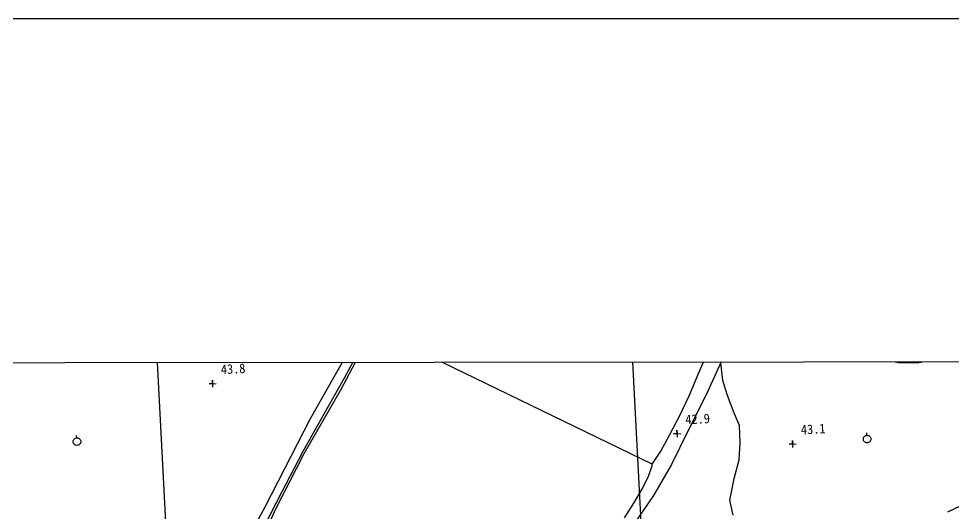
# Model space of a CAD drawing. Header units: millimetres. Extents: x 3302 to 4098, y 1103 to 1810.
# Drawn here: x 3687.1 to 3884, y 1514.7 to 1619.1 of the extents above; entities that cross this region are included whole.
import ezdxf
from ezdxf.xclip import XClip

# ---------------------------------------------------------------- set-up
doc = ezdxf.new("R2010")
doc.units = ezdxf.units.MM
doc.header["$LTSCALE"] = 10
doc.header["$MEASUREMENT"] = 0
doc.header["$XCLIPFRAME"] = 2
doc.layers.add('TX-PAPR', color=2, linetype='Continuous', plot=False)
doc.layers.add('TZ-BASE', color=253, linetype='Continuous')
doc.styles.add('GUL', font='GulimChe.ttf')

# ---------------------------------------------------------------- blocks, each defined once
blk = doc.blocks.new('JD-FHF78DGH')
at = {"layer": 'TZ-BASE'}
for p, q in [((326.94, 141.99), (345.53, -207.87)), ((427.08, 141.98), (445.67, -207.88)), ((699.47, 105.1), (-0.06, 67.93)), ((374.69, 84.52, 44.32), (362.75, 63.46, 44.32)), ((376.53, 84.39, 43), (369.91, 71.98, 43)), ((369.18, 69.55, 44.32), (375.61, 81.49, 44.32)), ((434.89, 53.82, 43.55), (376.08, 82.34, 43.55)), ((444.51, 73.01, 43.82), (446.36, 77.2, 43.82)), ((449.24, 75.21, 43), (449.88, 77.65, 43)), ((449.44, 75.65, 44.27), (446.09, 68.38, 44.27)), ((449.68, 71.48, 43), (449.24, 75.21, 43)), ((481.91, 76.07, 44.21), (486.63, 75.34, 44.21)), ((486.63, 75.34, 44.21), (490.6, 75.24, 44.21)), ((490.6, 75.24, 44.21), (495.25, 76.1, 44.21)), ((442.58, 68.25, 43.82), (444.51, 73.01, 43.82)), ((341.43, 70.81, 43.8), (342.93, 70.89, 43.8)), ((342.22, 70.1, 43.8), (342.14, 71.6, 43.8)), ((342.14, 71.6, 43.8), (342.18, 70.85, 43.8)), ((369.91, 71.98, 43), (365.58, 64.38, 43)), ((450.6, 68.55, 43), (449.68, 71.48, 43)), ((342.18, 70.85, 43.8), (341.43, 70.81, 43.8)), ((361.47, 56.09, 44.32), (369.18, 69.55, 44.32)), ((440.54, 63.99, 43.82), (442.58, 68.25, 43.82)), ((446.09, 68.38, 44.27), (442.27, 60.83, 44.27)), ((451.89, 64.96, 43), (450.6, 68.55, 43)), ((362.75, 63.46, 44.32), (353.2, 44.77, 44.32)), ((365.58, 64.38, 43), (361.16, 56.56, 43)), ((438.53, 60.15, 43.82), (440.54, 63.99, 43.82)), ((453.18, 62.03, 43), (451.89, 64.96, 43)), ((453.31, 58.39, 43), (453.18, 62.03, 43)), ((313.56, 59.38, 42.31), (313.51, 59.9, 42.31)), ((436.59, 56.64, 43.82), (438.53, 60.15, 43.82)), ((442.27, 60.83, 44.27), (438.86, 53.78, 44.27)), ((439.29, 60.24, 42.94), (440.78, 60.32, 42.94)), ((440.04, 60.28, 42.94), (439.29, 60.24, 42.94)), ((440.08, 59.53, 42.94), (440, 61.03, 42.94)), ((440, 61.03, 42.94), (440.04, 60.28, 42.94)), ((480.02, 59.93, 43.65), (479.97, 60.45, 43.65)), ((453.09, 54.77, 43), (453.31, 58.39, 43)), ((463.64, 58.1, 43.07), (465.14, 58.18, 43.07)), ((464.39, 58.14, 43.07), (463.64, 58.1, 43.07)), ((464.43, 57.4, 43.07), (464.35, 58.89, 43.07)), ((464.35, 58.89, 43.07), (464.39, 58.14, 43.07)), ((355.32, 44.17, 44.32), (361.47, 56.09, 44.32)), ((361.16, 56.56, 43), (356.66, 47.9, 43)), ((434.92, 54.07, 43.82), (436.59, 56.64, 43.82)), ((434, 51.3, 44.1), (434.76, 53.51, 44.1)), ((434.76, 53.51, 44.1), (434.83, 54.16, 44.1)), ((438.86, 53.78, 44.27), (435.03, 47.27, 44.27)), ((452.06, 50.84, 43), (453.09, 54.77, 43)), ((432.73, 48.72, 44.1), (434, 51.3, 44.1)), ((451.17, 46.28, 43), (452.06, 50.84, 43)), ((356.66, 47.9, 43), (353.01, 40.79, 43)), ((430.93, 45.62, 44.1), (432.73, 48.72, 44.1)), ((435.03, 47.27, 44.27), (431.17, 41.64, 44.27)), ((428.97, 42.52, 44.1), (430.93, 45.62, 44.1)), ((451.86, 43.11, 43), (451.17, 46.28, 43)), ((502.45, 46.33, 43.88), (496.99, 43.73, 43.88)), ((353.2, 44.77, 44.32), (345.7, 31.05, 44.32)), ((349.26, 30.43, 44.32), (355.32, 44.17, 44.32))]:
    blk.add_line(p, q, dxfattribs=at)
for centre in [(313.6, 58.62, 42.31), (480.06, 59.16, 43.65)]:
    blk.add_circle(centre, 0.791, dxfattribs=at)
at = {"layer": 'TZ-BASE', "style": 'GUL'}
for s, p in [('43.8', (343.96, 72.83, 40.08)), ('42.9', (441.82, 62.26, 40.08)), ('43.1', (466.17, 60.13, 40.08))]:
    blk.add_text(s, height=2, rotation=3.042, dxfattribs=at).set_placement(p)

msp = doc.modelspace()

# ---------------------------------------------------------------- linework, layer by layer
at = {"layer": 'TX-PAPR'}
for points in [[(3301.89, 1103.05), (4097.89, 1103.05), (4097.89, 1619.05), (3301.89, 1619.05)], [(3385.71, 1546.24), (4085.71, 1546.89), (4085.85, 1396.89), (3385.85, 1396.24)]]:
    msp.add_lwpolyline(points, close=True, dxfattribs=at)

# ---------------------------------------------------------------- block references
at = {"layer": 'TZ-BASE'}
ref = msp.add_blockref('JD-FHF78DGH', (3385.78, 1471.24), dxfattribs=at)
XClip(ref).set_block_clipping_path([(-0.0689837693, 74.9999683935), (699.9307201614, 75.6438166693), (700.0686876491, -74.3561198806), (0.0689837693, -74.9999683935)])

doc.saveas('drawing.dxf')
